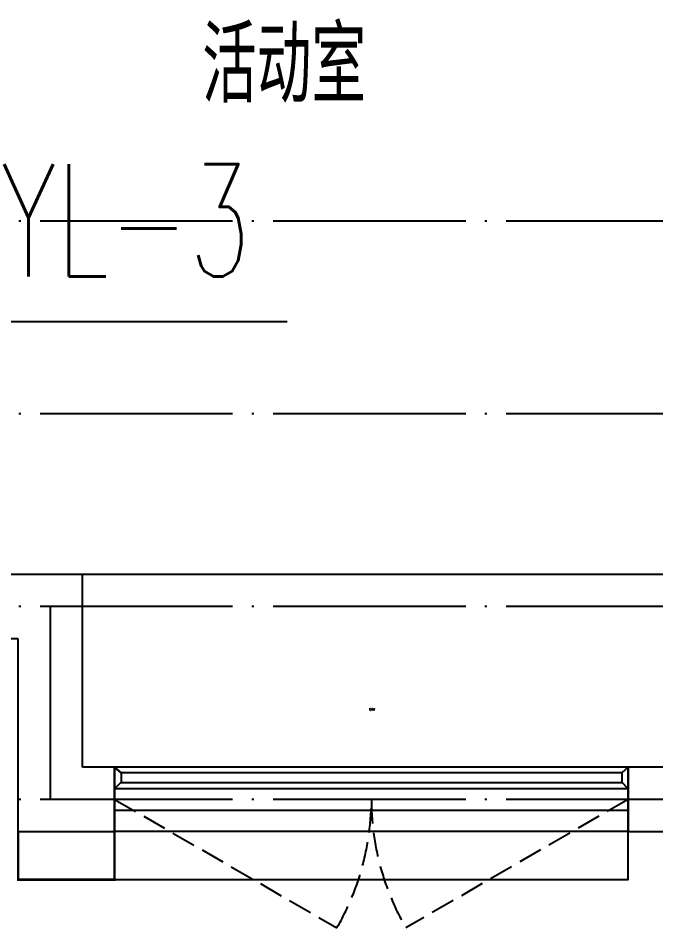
# Model space of a CAD drawing. Extents: x 27938 to 1507990, y 110129 to 923079.
# Drawn here: x 837867 to 839853, y 595049 to 597881 of the extents above; entities that cross this region are included whole.
import ezdxf

# ---------------------------------------------------------------- set-up
doc = ezdxf.new("R2010")
doc.units = 0
doc.header["$LTSCALE"] = 1000
doc.header["$MEASUREMENT"] = 0
doc.linetypes.add('DASH', pattern=[0.35, 0.25, -0.1])
doc.linetypes.add('DOTE', pattern=[2.42, 2, -0.2, 0.02, -0.2])
for name, color, linetype in [('3-栏杆1', 135, 'Continuous'), ('3.5方案汇报，与郭总、侯月琴确定户型_t8$0$2020.03.04 -1安徽标准化洋房户型(UA）_t8_t8$0$看线', 154, 'Continuous'), ('DIM_雨水', 4, 'Continuous'), ('DOTE', 1, 'Continuous'), ('PUB_TEXT', 4, 'Continuous'), ('WALL', 9, 'Continuous'), ('WINDOW', 4, 'Continuous'), ('WINDOW_TEXT', 7, 'Continuous'), ('看线', 251, 'Continuous')]:
    doc.layers.add(name, color=color, linetype=linetype)
doc.styles.add('_TCH_WINDOW', font='SIMPLEX.shx', dxfattribs={"width": 0.7, "height": 3.5, "bigfont": 'GBCBIG.shx'})
doc.styles.add('_TWT_SERIAL', font='SIMPLEX', dxfattribs={"width": 0.8, "height": 3.5, "bigfont": 'HZTXT'})
doc.styles.get("Standard").update_dxf_attribs({"font": 'gbenor.shx', "bigfont": 'gbcbig.shx'})

# ---------------------------------------------------------------- blocks, each defined once
blk = doc.blocks.new('ASDFSD')
at = {"layer": '3-栏杆1', "color": 5}
for p, q in [((681762.6, 334937.5), (681742.3, 334955.3)), ((681742.3, 334955.3), (681762.6, 334937.5)), ((683322.1, 334937.5), (683342.3, 334955.3)), ((683342.3, 334955.3), (683322.1, 334937.5)), ((683322.1, 334937.5), (681762.6, 334937.5)), ((681762.6, 334937.5), (681762.6, 334908.3)), ((683322.1, 334937.5), (683322.1, 334908.3)), ((681742.3, 334888.4), (681762.6, 334908.3)), ((681762.6, 334908.2), (683322.1, 334908.2)), ((683322.1, 334908.3), (683342.3, 334888.4)), ((683342.3, 334888.4), (683322.1, 334908.3))]:
    blk.add_line(p, q, dxfattribs=at)
blk = doc.blocks.new('$WINLIB2D$00000001')
at = {"color": 0}
for points in [[(-0.5, 0.5), (-0.5, -0.5)], [(-0.5, 0.5), (0.5, 0.5)], [(0.5, -0.5), (0.5, 0.5)], [(0.5, 0.1667), (-0.5, 0.1667)], [(0.5, -0.1667), (-0.5, -0.1667)], [(-0.5, -0.5), (0.5, -0.5)]]:
    blk.add_lwpolyline(points, dxfattribs=at)

msp = doc.modelspace()

# ---------------------------------------------------------------- linework, layer by layer
at = {"color": 8, "const_width": 8}
msp.add_lwpolyline([(837866.6, 595348.8), (837866.6, 595198.8), (838166.6, 595198.8), (838166.6, 595348.8)], dxfattribs=at)
at = {"layer": '3.5方案汇报，与郭总、侯月琴确定户型_t8$0$2020.03.04 -1安徽标准化洋房户型(UA）_t8_t8$0$看线', "color": 8, "ltscale": 10}
msp.add_line((840316.6, 596148.8), (838066.6, 596148.8), dxfattribs=at)
at = {"layer": 'DIM_雨水'}
msp.add_line((837697.2, 596936.4), (838704.1, 596936.4), dxfattribs=at)
at = {"layer": 'DOTE', "color": 169, "linetype": 'DOTE', "ltscale": 0.3}
for p, q in [((879916.6, 597248.8), (825916.6, 597248.8)), ((879916.6, 596648.8), (825916.6, 596648.8)), ((879916.6, 596048.8), (825916.6, 596048.8)), ((837966.6, 596048.8), (837966.6, 595448.8)), ((879916.6, 595448.8), (825916.6, 595448.8))]:
    msp.add_line(p, q, dxfattribs=at)
at = {"layer": 'WALL', "color": 8}
for p, q in [((838066.6, 596148.8), (837316.6, 596148.8)), ((838066.6, 595548.8), (838066.6, 596148.8)), ((837866.6, 595948.8), (837216.6, 595948.8)), ((837866.6, 595348.8), (837866.6, 595948.8)), ((838166.6, 595548.8), (838066.6, 595548.8)), ((838166.6, 595348.8), (838166.6, 595548.8)), ((840316.6, 595548.8), (839766.6, 595548.8)), ((839766.6, 595548.8), (839766.6, 595348.8)), ((837866.6, 595348.8), (838166.6, 595348.8)), ((839766.6, 595348.8), (840416.6, 595348.8))]:
    msp.add_line(p, q, dxfattribs=at)
at = {"layer": 'WINDOW', "color": 8, "linetype": 'DASH', "ltscale": 0.3}
for points in [[(838166.6, 595448.8), (838859.4, 595048.8, 0.131652), (838966.6, 595448.8)], [(839766.6, 595448.8), (839073.8, 595048.8, -0.131652), (838966.6, 595448.8)]]:
    msp.add_lwpolyline(points, format="xyb", dxfattribs=at)
at = {"layer": '看线', "color": 8, "ltscale": 0.5}
msp.add_lwpolyline([(838166.6, 595348.8), (838166.6, 595198.8), (839766.6, 595198.8), (839766.6, 595348.8)], dxfattribs=at)

# ---------------------------------------------------------------- block references
at = {"color": 8}
msp.add_blockref('ASDFSD', (156424.3, 260593.5), dxfattribs=at)
at = {"layer": 'WINDOW', "color": 8}
ref = msp.add_blockref('$WINLIB2D$00000001', (838966.6, 595448.8), dxfattribs=dict(at, xscale=-1600, yscale=-200, zscale=-1600))
ref.add_attrib('A', 'TC1617', (838959.2, 595725.7), dxfattribs={"layer": 'WINDOW_TEXT', "color": 8, "ltscale": 0.5, "height": 5.95, "style": '_TCH_WINDOW', "width": 0.494118})

# ---------------------------------------------------------------- texts
at = {"layer": 'DIM_雨水', "color": 7, "style": '_TWT_SERIAL', "width": 0.64}
msp.add_text('YL-3', height=350, dxfattribs=at).set_placement((837812.8, 597076.4))
at = {"layer": 'PUB_TEXT', "color": 8}
msp.add_text('活动室', height=236.31, dxfattribs=at).set_placement((838439.8, 597617.1))

doc.saveas('drawing.dxf')
